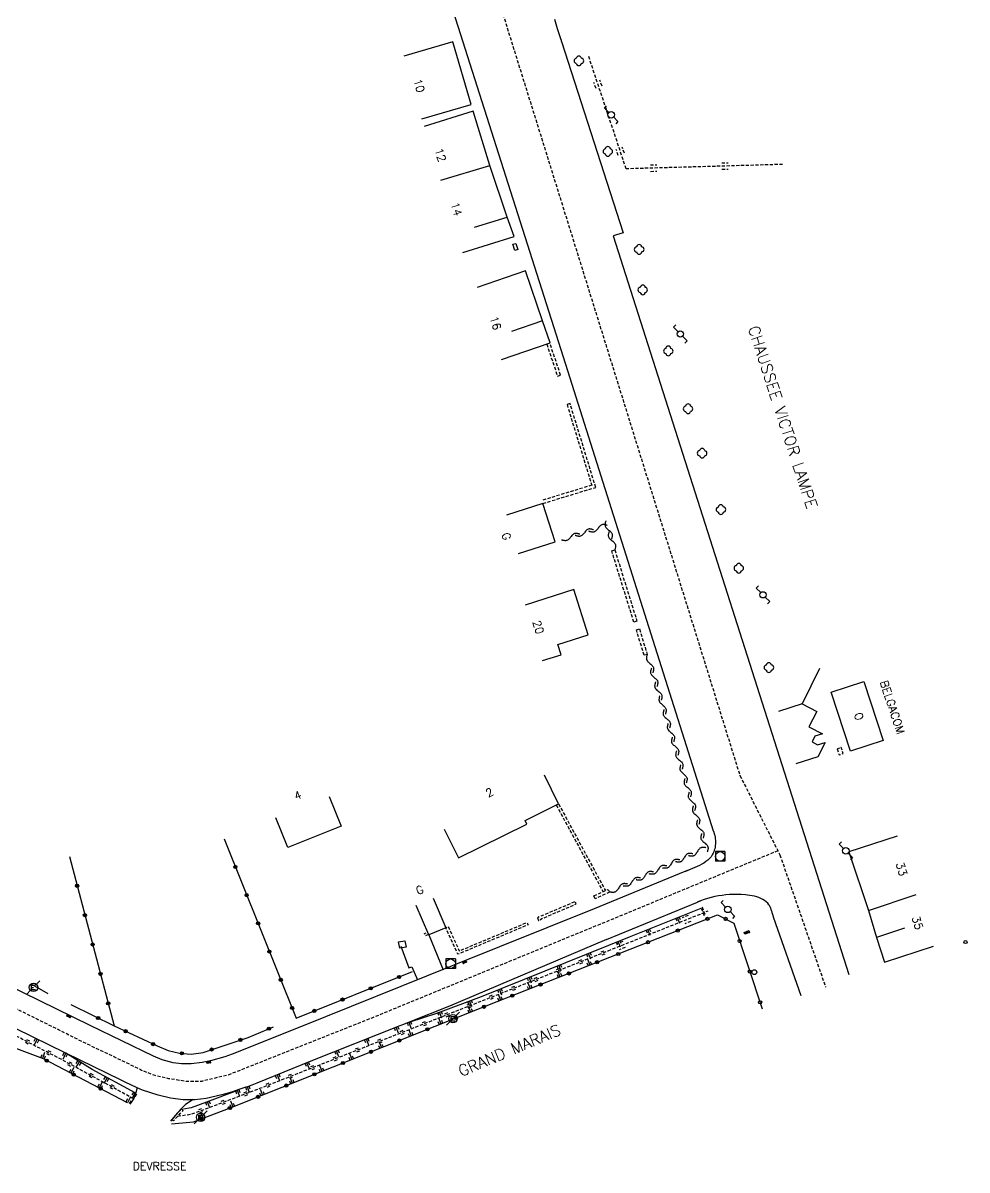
# Model space of a CAD drawing. Header units: millimetres. Extents: x 113000 to 114000, y 153000 to 154000.
# Drawn here: x 113688 to 113835.5, y 153262.1 to 153441.2 of the extents above; entities that cross this region are included whole.
import ezdxf
from ezdxf.enums import TextEntityAlignment as Align

# ---------------------------------------------------------------- set-up
doc = ezdxf.new("R2010")
doc.units = ezdxf.units.MM
doc.linetypes.add('DASHED', pattern=[0.75, 0.5, -0.25])
doc.layers.get('0').update_dxf_attribs({"linetype": 'CONTINUOUS'})
for name, color, linetype in [('W0001', 6, 'DASHED'), ('W0008', 7, 'CONTINUOUS'), ('W0100', 7, 'CONTINUOUS'), ('W0112', 1, 'DASHED'), ('W0211', 2, 'CONTINUOUS'), ('W0220', 5, 'DASHED'), ('W0300', 7, 'CONTINUOUS'), ('W0310', 3, 'CONTINUOUS'), ('W0322', 7, 'CONTINUOUS'), ('W0400', 7, 'CONTINUOUS'), ('W0420', 7, 'CONTINUOUS'), ('W0471', 7, 'CONTINUOUS'), ('W0851', 7, 'CONTINUOUS'), ('W0984', 7, 'CONTINUOUS'), ('W0989', 7, 'CONTINUOUS'), ('W0991', 7, 'CONTINUOUS')]:
    doc.layers.add(name, color=color, linetype=linetype)
doc.styles.get("Standard").update_dxf_attribs({"font": 'romans.shx', "width": 0.85})

# ---------------------------------------------------------------- blocks, each defined once
blk = doc.blocks.new('T420')
for p, q in [((0.75, 0.75), (-0.75, 0.75)), ((-0.75, 0.75), (-0.75, -0.75)), ((0.75, 0.75), (0.75, -0.75)), ((0.75, -0.75), (-0.75, -0.75))]:
    blk.add_line(p, q)
blk.add_ellipse((0, 0), major_axis=(-0.53, 0.53), ratio=1, start_param=3.926991, end_param=10.210176)
blk = doc.blocks.new('T400')
for p, q in [((-0.15, 0.3), (0.15, 0.3)), ((-0.15, -0.25), (-0.15, 0.3)), ((-0.15, 0.15), (0.15, 0.15)), ((-0.15, 0), (0.15, 0)), ((0.15, 0.3), (0.15, -0.25)), ((-0.15, -0.15), (0.15, -0.15)), ((-0.15, -0.25), (-0.15, -0.3)), ((-0.15, -0.3), (0.15, -0.3)), ((0.15, -0.3), (0.15, -0.25))]:
    blk.add_line(p, q)
blk = doc.blocks.new('t112o')
at = {"color": 0, "linetype": 'Continuous'}
for p, q in [((-0.5, 0.5), (0.5, 0.5)), ((-0.5, -0.5), (-0.5, 0.5)), ((0.5, 0.5), (0.5, -0.5)), ((0.5, -0.5), (-0.5, -0.5))]:
    blk.add_line(p, q, dxfattribs=at)
blk = doc.blocks.new('T471')
for p, q in [((-0.333334, 0.333334), (-0.333334, -0.333334)), ((-0.333334, 0.333334), (0.333334, 0.333334)), ((-0.333334, 0), (0, 0)), ((0.500001, 0.500001), (1.000002, 1.000002)), ((-0.500001, -0.500001), (-1.000002, -1.000002)), ((-0.333334, -0.333334), (0.333334, -0.333334))]:
    blk.add_line(p, q)
blk.add_ellipse((0, 0), major_axis=(0.471405, 0.471405), ratio=1, start_param=5.4977871438, end_param=11.780972451)
blk = doc.blocks.new('t211o')
at = {"color": 0, "linetype": 'Continuous'}
for p, q in [((-0.29, 0.5), (-0.29, 0)), ((0, 1), (0, 0)), ((0.29, 0.5), (0.29, 0))]:
    blk.add_line(p, q, dxfattribs=at)
blk = doc.blocks.new('t220o')
at = {"color": 0, "linetype": 'Continuous'}
for p, q in [((-0.25, 0.25), (0.25, 0.25)), ((-0.25, -0.25), (0.25, -0.25))]:
    blk.add_line(p, q, dxfattribs=at)
blk = doc.blocks.new('t322o')
at = {"color": 0, "linetype": 'Continuous'}
for radius in [0.25, 0.15]:
    blk.add_circle((0, 0), radius, dxfattribs=at)

msp = doc.modelspace()

# ---------------------------------------------------------------- linework, layer by layer
at = {"layer": 'W0001'}
for points in [[(113756.94, 153461.94), (113799.98, 153323.69), (113806.23, 153311.3), (113813.36, 153290.66)], [(113805.91, 153311.94), (113778.17, 153300.47)]]:
    msp.add_lwpolyline(points, dxfattribs=at)
at = {"layer": 'W0001', "flags": 128}
msp.add_lwpolyline([(113778.18, 153300.48), (113742.45, 153285.81), (113720.03, 153276.91), (113715.9, 153275.93), (113713.48, 153275.93), (113710.75, 153276.33), (113708.63, 153276.83), (113706.51, 153277.64), (113703.69, 153279.05), (113697.93, 153281.78), (113676.8, 153292.3), (113671.35, 153294.52), (113650.95, 153304), (113639.85, 153308.75), (113628.42, 153313.62), (113617.01, 153318.16), (113613.68, 153319.27), (113607.93, 153321.09), (113597.22, 153323.61), (113576.39, 153327.46), (113550.95, 153332), (113544.28, 153333.41), (113539.54, 153334.52), (113531.41, 153337.28), (113527.98, 153338.59), (113512.73, 153343.54), (113506.27, 153346.46), (113502.58, 153348.46)], dxfattribs=at)
at = {"layer": 'W0008'}
for points in [[(113751.81, 153453.69), (113772.74, 153387.94), (113795.82, 153315.05)], [(113772.13, 153438.34), (113772.12, 153438.39), (113772.1, 153438.44), (113772.09, 153438.48), (113772.08, 153438.53), (113772.06, 153438.58), (113772.04, 153438.62), (113772.03, 153438.67), (113772.02, 153438.72), (113772, 153438.77), (113771.98, 153438.81), (113771.97, 153438.86), (113771.95, 153438.91), (113771.5, 153440.34), (113771.05, 153441.78)], [(113772.13, 153438.34), (113781.74, 153408.48), (113780.2, 153408), (113816.99, 153292.6)], [(113795.82, 153315.05), (113795.84, 153314.98), (113795.87, 153314.94), (113795.88, 153314.88), (113795.9, 153314.81), (113795.92, 153314.75), (113795.94, 153314.7), (113795.95, 153314.64), (113795.98, 153314.58), (113795.99, 153314.52), (113796.01, 153314.47), (113796.02, 153314.41), (113796.04, 153314.34), (113796.09, 153314.09), (113796.13, 153313.83), (113796.16, 153313.58), (113796.16, 153313.31), (113796.16, 153313.05), (113796.13, 153312.78), (113796.1, 153312.53), (113796.05, 153312.27), (113795.98, 153312.02), (113795.89, 153311.78), (113795.79, 153311.55), (113795.67, 153311.33), (113795.47, 153311.02), (113795.23, 153310.73), (113794.96, 153310.48), (113794.66, 153310.25), (113794.35, 153310.03), (113794.02, 153309.83), (113793.66, 153309.64), (113793.31, 153309.47), (113792.95, 153309.31), (113792.58, 153309.16), (113792.21, 153309.02), (113791.85, 153308.88), (113791.81, 153308.86), (113791.77, 153308.84), (113791.73, 153308.83), (113791.69, 153308.81), (113791.65, 153308.8), (113791.61, 153308.78), (113791.57, 153308.77), (113791.53, 153308.75), (113791.48, 153308.73), (113791.45, 153308.72), (113791.41, 153308.7), (113791.37, 153308.69)], [(113791.37, 153308.69), (113777.19, 153302.89)], [(113805.24, 153301.59), (113805.23, 153301.64), (113805.21, 153301.67), (113805.2, 153301.72), (113805.19, 153301.77), (113805.17, 153301.81), (113805.16, 153301.84), (113805.15, 153301.89), (113805.13, 153301.94), (113805.12, 153301.98), (113805.1, 153302.02), (113805.09, 153302.06), (113805.08, 153302.11), (113805.04, 153302.23), (113805, 153302.36), (113804.96, 153302.47), (113804.92, 153302.59), (113804.88, 153302.72), (113804.84, 153302.83), (113804.8, 153302.95), (113804.74, 153303.06), (113804.7, 153303.19), (113804.64, 153303.3), (113804.58, 153303.39), (113804.52, 153303.5), (113804.32, 153303.75), (113804.1, 153303.98), (113803.84, 153304.17), (113803.57, 153304.34), (113803.27, 153304.5), (113802.95, 153304.62), (113802.62, 153304.73), (113802.27, 153304.83), (113801.91, 153304.89), (113801.55, 153304.95), (113801.19, 153305), (113800.83, 153305.05), (113800.2, 153305.09), (113799.58, 153305.12), (113798.96, 153305.12), (113798.37, 153305.09), (113797.77, 153305.06), (113797.19, 153304.98), (113796.62, 153304.89), (113796.05, 153304.78), (113795.48, 153304.64), (113794.92, 153304.48), (113794.37, 153304.31), (113793.82, 153304.11), (113793.78, 153304.09), (113793.74, 153304.08), (113793.7, 153304.06), (113793.66, 153304.05), (113793.62, 153304.03), (113793.58, 153304.02), (113793.54, 153304), (113793.5, 153303.98), (113793.46, 153303.97), (113793.42, 153303.95), (113793.38, 153303.94), (113793.34, 153303.92)], [(113779.16, 153298.06), (113793.34, 153303.92)], [(113809.55, 153289.29), (113805.24, 153301.59)]]:
    msp.add_lwpolyline(points, dxfattribs=at)
at = {"layer": 'W0008', "flags": 128}
for points in [[(113812.42, 153340.43), (113809.73, 153334.87), (113806.02, 153333.67)], [(113809.73, 153334.87), (113811.99, 153333.68), (113810.76, 153331.28), (113812.86, 153330.19), (113811.68, 153329.82), (113811.25, 153328.94), (113812.11, 153328.5), (113813.32, 153328.87), (113812.16, 153326.62), (113808.7, 153325.5)], [(113777.19, 153302.89), (113755.03, 153293.96), (113731.22, 153284.37), (113720.65, 153280.19), (113719.49, 153279.78), (113717.28, 153279.14), (113715.94, 153278.85), (113714.24, 153278.65), (113712.73, 153278.64), (113711.41, 153278.83), (113709.71, 153279.31), (113708.37, 153279.86), (113698.49, 153284.66), (113672.17, 153297.53)], [(113779.16, 153298.06), (113754.59, 153287.69), (113748.31, 153285.19), (113747.41, 153284.83), (113746.87, 153284.62), (113732.93, 153279.07), (113724.53, 153275.62), (113723.71, 153275.32), (113723.05, 153275.09), (113722.78, 153275), (113721.85, 153274.69), (113720.53, 153274.25), (113719.04, 153273.82), (113716.57, 153273.27), (113714.8, 153273.04), (113713.02, 153273.04), (113711.04, 153273.28), (113709.09, 153273.75), (113706.65, 153274.55), (113705.79, 153274.9), (113703.91, 153275.8), (113703.32, 153276.09), (113694.68, 153280.31), (113679.01, 153287.96)], [(113751.36, 153298.81), (113753.6, 153293.35)], [(113747.01, 153297.03), (113748.27, 153293.67), (113748.74, 153293.82), (113749.61, 153291.78)], [(113705.79, 153274.9), (113705.54, 153273.99), (113705.28, 153273.24), (113704.68, 153272.35)], [(113714.54, 153273.1), (113713.38, 153272.3), (113712.72, 153271.68), (113712.11, 153271.01), (113711.75, 153270.6), (113711.49, 153270.28), (113711.02, 153269.69)]]:
    msp.add_lwpolyline(points, dxfattribs=at)
at = {"layer": 'W0100'}
for points in [[(113750.31, 153426.25), (113757.99, 153428.48), (113755.13, 153438.3), (113747.45, 153436.06)], [(113756.7, 153405.41), (113764.69, 153407.86), (113763.6, 153410.91), (113760.91, 153419), (113758.31, 153427.44), (113750.66, 153425.09)], [(113753.25, 153416.66), (113760.91, 153419)], [(113758.49, 153409.33), (113763.6, 153410.91)], [(113762.74, 153388.69), (113770.31, 153391.27), (113769.14, 153394.69), (113766.48, 153402.5), (113758.91, 153399.92)], [(113769.14, 153394.69), (113764.32, 153393.05)], [(113765.41, 153358.38), (113771.12, 153360.2), (113769.21, 153366.19), (113763.49, 153364.36)], [(113769.16, 153341.66), (113772.04, 153342.56), (113771.53, 153344.16), (113776.28, 153345.67), (113774.03, 153352.73), (113766.41, 153350.31)], [(113824.53, 153314.25), (113817.01, 153311.78), (113820.05, 153302.64), (113821.33, 153298.41), (113822.59, 153294.56), (113830.2, 153297.06)], [(113820.05, 153302.64), (113827.54, 153305.11)], [(113825.7, 153299.86), (113821.33, 153298.41)]]:
    msp.add_lwpolyline(points, dxfattribs=at)
at = {"layer": 'W0100', "flags": 128}
msp.add_lwpolyline([(113822.36, 153329.16), (113817.26, 153327.49), (113814.23, 153336.69), (113819.34, 153338.37)], close=True, dxfattribs=at)
for points in [[(113753.78, 153315.32), (113756, 153310.84), (113766.67, 153316.12), (113766.41, 153316.67), (113771.65, 153319.26), (113769.43, 153323.74)], [(113735.82, 153320.44), (113737.69, 153315.8), (113729.35, 153312.45), (113727.49, 153317.08)], [(113752.06, 153304.54), (113754.01, 153299.93), (113751.36, 153298.81), (113749.41, 153303.41)]]:
    msp.add_lwpolyline(points, dxfattribs=at)
at = {"layer": 'W0112'}
for points in [[(113769.8, 153391.09), (113771.49, 153386.06), (113771.97, 153386.22), (113770.27, 153391.27)], [(113769.21, 153366.19), (113777.45, 153368.7), (113773.45, 153381.78), (113772.97, 153381.64), (113776.83, 153369.03), (113769.06, 153366.67)], [(113783.42, 153347.64), (113779.95, 153358.8), (113780.43, 153358.94), (113783.9, 153347.78), (113783.42, 153347.64)], [(113785.02, 153342.47), (113783.8, 153346.44), (113784.28, 153346.59), (113785.49, 153342.61), (113785.02, 153342.47)], [(113777.38, 153304.44), (113777.18, 153304.89), (113779.41, 153305.92), (113779.62, 153305.47), (113777.38, 153304.44)]]:
    msp.add_lwpolyline(points, dxfattribs=at)
at = {"layer": 'W0112', "flags": 128}
for points in [[(113815.16, 153327.86), (113815.47, 153326.91), (113816.12, 153327.12), (113815.81, 153328.08)], [(113768.34, 153301.49), (113768.52, 153301.05), (113768.9, 153301.22), (113768.88, 153301.28), (113774.42, 153303.64), (113774.27, 153304), (113768.34, 153301.49), (113768.34, 153301.49)], [(113793.94, 153302.99), (113794.38, 153301.85), (113794.57, 153301.92), (113794.13, 153303.06)], [(113754.38, 153300.1), (113756.12, 153296.29), (113766.72, 153300.74), (113766.88, 153300.38), (113755.92, 153295.77), (113754.01, 153299.93)], [(113711.25, 153269.97), (113711.51, 153269.79), (113713.01, 153271.4), (113712.73, 153271.69)]]:
    msp.add_lwpolyline(points, close=True, dxfattribs=at)
for points in [[(113771.29, 153319.08), (113778.6, 153305.55)], [(113771.65, 153319.26), (113778.97, 153305.72)], [(113751.34, 153298.86), (113750.84, 153298.65), (113750.68, 153299.02), (113751.18, 153299.23)]]:
    msp.add_lwpolyline(points, dxfattribs=at)
at = {"layer": 'W0211', "flags": 128}
for points in [[(113748.31, 153285.19), (113752.78, 153286.65), (113759.59, 153289.17), (113782.74, 153298.51), (113793.94, 153302.99)], [(113705.52, 153274.12), (113698.8, 153277.76), (113694.68, 153280.31)], [(113721.48, 153274.5), (113716.62, 153272.67), (113714.23, 153271.79), (113713.05, 153271.61)]]:
    msp.add_lwpolyline(points, dxfattribs=at)
at = {"layer": 'W0220'}
for points in [[(113806.64, 153419.14), (113782.21, 153418.45), (113776.36, 153435.98)], [(113777.5, 153431), (113777.16, 153431.95)], [(113778.44, 153431.34), (113778.11, 153432.28)], [(113780.98, 153420.55), (113780.65, 153421.48)], [(113781.93, 153420.88), (113781.59, 153421.83)], [(113797.14, 153419.38), (113798.14, 153419.41)], [(113785.99, 153419.06), (113786.99, 153419.08)], [(113786.02, 153418.06), (113787.02, 153418.08)], [(113797.17, 153418.38), (113798.17, 153418.41)], [(113779.4, 153296.33), (113795.02, 153302.55)], [(113791.91, 153301.84), (113790.98, 153301.47)], [(113792.29, 153300.92), (113791.36, 153300.55)], [(113781.7, 153297.78), (113780.77, 153297.41)], [(113782.06, 153296.84), (113781.13, 153296.48)]]:
    msp.add_lwpolyline(points, dxfattribs=at)
at = {"layer": 'W0220', "flags": 128}
for points in [[(113712.14, 153270.51), (113714.19, 153270.8), (113716, 153271.45), (113725.14, 153274.9), (113755.3, 153286.77), (113779.4, 153296.33)], [(113705.22, 153273.23), (113694.12, 153279.27), (113679.06, 153287.05), (113665.13, 153293)]]:
    msp.add_lwpolyline(points, dxfattribs=at)
at = {"layer": 'W0300'}
for centre, radius, start, end in [((113774.47, 153435.33), 0.393, 96.8428, 263.1572), ((113774.82, 153435.67), 0.401, 6.7098, 173.2902), ((113775.17, 153435.33), 0.409, 276.5819, 83.4181), ((113774.82, 153434.97), 0.401, 186.7098, 353.2902), ((113779, 153421.17), 0.393, 96.8428, 263.1572), ((113779.34, 153421.52), 0.401, 6.7098, 173.2902), ((113779.7, 153421.17), 0.393, 275.7106, 84.2894), ((113779.35, 153420.81), 0.4, 184.4846, 355.5154), ((113783.89, 153405.86), 0.409, 96.5819, 263.4181), ((113784.24, 153405.52), 0.401, 186.7098, 353.2902), ((113784.24, 153406.22), 0.393, 6.8428, 173.1572), ((113784.59, 153405.88), 0.408, 275.4923, 84.5077), ((113784.45, 153399.55), 0.393, 96.8428, 263.1572), ((113784.8, 153399.91), 0.392, 4.5739, 175.4261), ((113785.15, 153399.55), 0.393, 275.7106, 84.2894), ((113784.8, 153399.19), 0.4, 184.4846, 355.5154), ((113788.79, 153390.36), 0.4, 4.4846, 175.5154), ((113788.44, 153390), 0.393, 96.8428, 263.1572), ((113788.79, 153389.66), 0.401, 186.7098, 353.2902), ((113789.14, 153390), 0.393, 276.8428, 83.1572), ((113791.88, 153381.33), 0.401, 6.7098, 173.2902), ((113791.53, 153380.97), 0.408, 95.4923, 264.5077), ((113791.88, 153380.62), 0.393, 186.8428, 353.1572), ((113792.23, 153380.97), 0.393, 276.8428, 83.1572), ((113793.73, 153374.03), 0.409, 96.5819, 264.5077), ((113794.09, 153374.39), 0.401, 6.7098, 173.2902), ((113794.44, 153374.03), 0.393, 276.8428, 83.1572), ((113794.09, 153373.69), 0.393, 186.8428, 353.1572), ((113796.65, 153365.23), 0.393, 95.7106, 264.2894), ((113797, 153365.58), 0.401, 6.7098, 173.2902), ((113797.35, 153365.23), 0.409, 276.5819, 83.4181), ((113797.01, 153364.88), 0.401, 186.7098, 353.2902), ((113799.45, 153356.08), 0.393, 96.8428, 263.1572), ((113799.8, 153356.42), 0.401, 6.7098, 173.2902), ((113800.16, 153356.08), 0.393, 276.8428, 83.1572), ((113799.8, 153355.72), 0.4, 184.4846, 355.5154), ((113804.16, 153340.56), 0.393, 96.8428, 263.1572), ((113804.5, 153340.91), 0.401, 6.7098, 173.2902), ((113804.86, 153340.56), 0.408, 275.4923, 84.5077), ((113804.51, 153340.2), 0.401, 186.7098, 353.2902)]:
    msp.add_arc(centre, radius, start, end, dxfattribs=at)
at = {"layer": 'W0310'}
for points in [[(113777.11, 153362.08), (113777.03, 153362.09), (113776.96, 153362.12), (113776.9, 153362.14), (113776.82, 153362.16), (113776.75, 153362.17), (113776.68, 153362.19), (113776.61, 153362.19), (113776.55, 153362.2), (113776.48, 153362.2), (113776.41, 153362.2), (113776.35, 153362.19), (113776.29, 153362.17), (113776.17, 153362.12), (113776.06, 153362.05), (113775.96, 153361.95), (113775.87, 153361.86), (113775.77, 153361.73), (113775.68, 153361.62), (113775.58, 153361.5), (113775.48, 153361.39), (113775.39, 153361.3), (113775.29, 153361.2), (113775.18, 153361.12), (113775.06, 153361.08), (113775, 153361.06), (113774.94, 153361.05), (113774.88, 153361.05), (113774.81, 153361.05), (113774.74, 153361.06), (113774.67, 153361.06), (113774.61, 153361.08), (113774.54, 153361.09), (113774.47, 153361.11), (113774.39, 153361.12), (113774.32, 153361.16), (113774.25, 153361.17)], [(113779.25, 153362.77), (113779.17, 153362.78), (113779.1, 153362.81), (113779.04, 153362.83), (113778.96, 153362.84), (113778.89, 153362.86), (113778.82, 153362.88), (113778.75, 153362.89), (113778.69, 153362.89), (113778.62, 153362.89), (113778.55, 153362.89), (113778.49, 153362.88), (113778.43, 153362.86), (113778.32, 153362.81), (113778.21, 153362.73), (113778.1, 153362.64), (113778.01, 153362.53), (113777.91, 153362.42), (113777.82, 153362.3), (113777.73, 153362.19), (113777.63, 153362.08), (113777.54, 153361.97), (113777.43, 153361.88), (113777.33, 153361.8), (113777.21, 153361.75), (113777.15, 153361.73), (113777.09, 153361.72), (113777.02, 153361.72), (113776.95, 153361.72), (113776.89, 153361.72), (113776.82, 153361.73), (113776.75, 153361.75), (113776.68, 153361.77), (113776.61, 153361.78), (113776.54, 153361.8), (113776.46, 153361.83), (113776.39, 153361.84)], [(113779.03, 153363.48), (113779.02, 153363.42), (113778.98, 153363.33), (113778.97, 153363.27), (113778.95, 153363.2), (113778.93, 153363.12), (113778.92, 153363.05), (113778.91, 153362.98), (113778.91, 153362.91), (113778.9, 153362.84), (113778.91, 153362.78), (113778.91, 153362.72), (113778.93, 153362.66), (113778.97, 153362.53), (113779.05, 153362.42), (113779.13, 153362.33), (113779.23, 153362.22), (113779.35, 153362.12), (113779.46, 153362.03), (113779.58, 153361.94), (113779.69, 153361.84), (113779.8, 153361.75), (113779.89, 153361.64), (113779.96, 153361.53), (113780.01, 153361.42), (113780.02, 153361.36), (113780.03, 153361.3), (113780.04, 153361.23), (113780.03, 153361.17), (113780.03, 153361.11), (113780.02, 153361.03), (113780.01, 153360.97), (113779.99, 153360.89), (113779.98, 153360.83), (113779.95, 153360.75), (113779.94, 153360.69), (113779.91, 153360.61)], [(113774.96, 153361.39), (113774.89, 153361.41), (113774.82, 153361.44), (113774.75, 153361.45), (113774.68, 153361.47), (113774.6, 153361.48), (113774.54, 153361.5), (113774.47, 153361.5), (113774.4, 153361.52), (113774.34, 153361.52), (113774.27, 153361.52), (113774.21, 153361.5), (113774.15, 153361.48), (113774.03, 153361.44), (113773.92, 153361.36), (113773.82, 153361.27), (113773.73, 153361.17), (113773.63, 153361.05), (113773.53, 153360.94), (113773.44, 153360.83), (113773.34, 153360.7), (113773.25, 153360.61), (113773.15, 153360.52), (113773.04, 153360.44), (113772.92, 153360.39), (113772.86, 153360.38), (113772.8, 153360.36), (113772.73, 153360.36), (113772.67, 153360.36), (113772.6, 153360.38), (113772.53, 153360.38), (113772.47, 153360.39), (113772.4, 153360.41), (113772.33, 153360.42), (113772.25, 153360.44), (113772.18, 153360.47), (113772.11, 153360.48)], [(113779.54, 153361.81), (113779.52, 153361.73), (113779.49, 153361.66), (113779.48, 153361.59), (113779.46, 153361.52), (113779.45, 153361.45), (113779.43, 153361.38), (113779.42, 153361.31), (113779.41, 153361.23), (113779.41, 153361.17), (113779.42, 153361.11), (113779.43, 153361.05), (113779.45, 153360.98), (113779.5, 153360.88), (113779.57, 153360.77), (113779.66, 153360.66), (113779.77, 153360.56), (113779.88, 153360.47), (113779.99, 153360.38), (113780.1, 153360.28), (113780.21, 153360.17), (113780.31, 153360.08), (113780.41, 153359.97), (113780.48, 153359.86), (113780.52, 153359.75), (113780.54, 153359.69), (113780.55, 153359.62), (113780.55, 153359.56), (113780.55, 153359.5), (113780.55, 153359.44), (113780.54, 153359.36), (113780.52, 153359.3), (113780.51, 153359.22), (113780.49, 153359.16), (113780.47, 153359.08), (113780.45, 153359.02), (113780.43, 153358.94)], [(113785.49, 153342.61), (113785.47, 153342.53), (113785.45, 153342.47), (113785.43, 153342.39), (113785.41, 153342.31), (113785.4, 153342.25), (113785.38, 153342.19), (113785.38, 153342.11), (113785.37, 153342.05), (113785.37, 153341.98), (113785.37, 153341.92), (113785.38, 153341.86), (113785.39, 153341.8), (113785.45, 153341.69), (113785.52, 153341.58), (113785.6, 153341.47), (113785.7, 153341.38), (113785.82, 153341.28), (113785.93, 153341.19), (113786.05, 153341.09), (113786.16, 153340.98), (113786.26, 153340.89), (113786.34, 153340.78), (113786.42, 153340.67), (113786.47, 153340.56), (113786.48, 153340.5), (113786.49, 153340.44), (113786.5, 153340.38), (113786.49, 153340.31), (113786.49, 153340.23), (113786.48, 153340.17), (113786.47, 153340.09), (113786.45, 153340.03), (113786.43, 153339.95), (113786.41, 153339.88), (113786.39, 153339.81), (113786.37, 153339.73)], [(113786.15, 153340.45), (113786.12, 153340.38), (113786.11, 153340.31), (113786.09, 153340.23), (113786.07, 153340.17), (113786.05, 153340.09), (113786.03, 153340.03), (113786.02, 153339.95), (113786.02, 153339.89), (113786.02, 153339.83), (113786.02, 153339.77), (113786.02, 153339.7), (113786.04, 153339.64), (113786.09, 153339.53), (113786.16, 153339.42), (113786.25, 153339.31), (113786.35, 153339.22), (113786.47, 153339.12), (113786.58, 153339.03), (113786.7, 153338.92), (113786.81, 153338.83), (113786.91, 153338.73), (113787.01, 153338.62), (113787.08, 153338.52), (113787.12, 153338.41), (113787.14, 153338.34), (113787.15, 153338.28), (113787.15, 153338.22), (113787.15, 153338.16), (113787.14, 153338.09), (113787.13, 153338.02), (113787.12, 153337.95), (113787.1, 153337.88), (113787.08, 153337.81), (113787.06, 153337.73), (113787.04, 153337.67), (113787.02, 153337.59)], [(113786.8, 153338.31), (113786.78, 153338.25), (113786.75, 153338.16), (113786.73, 153338.09), (113786.72, 153338.03), (113786.7, 153337.95), (113786.69, 153337.88), (113786.67, 153337.81), (113786.66, 153337.73), (113786.66, 153337.67), (113786.67, 153337.61), (113786.68, 153337.55), (113786.7, 153337.48), (113786.73, 153337.36), (113786.81, 153337.25), (113786.91, 153337.16), (113787.01, 153337.05), (113787.12, 153336.95), (113787.23, 153336.86), (113787.35, 153336.77), (113787.46, 153336.67), (113787.57, 153336.58), (113787.66, 153336.47), (113787.73, 153336.36), (113787.78, 153336.25), (113787.8, 153336.19), (113787.8, 153336.12), (113787.8, 153336.06), (113787.8, 153336), (113787.8, 153335.94), (113787.79, 153335.86), (113787.77, 153335.8), (113787.76, 153335.72), (113787.73, 153335.66), (113787.72, 153335.58), (113787.7, 153335.52), (113787.67, 153335.44)], [(113787.45, 153336.16), (113787.43, 153336.08), (113787.41, 153336.02), (113787.39, 153335.94), (113787.37, 153335.86), (113787.36, 153335.8), (113787.34, 153335.73), (113787.34, 153335.66), (113787.33, 153335.59), (113787.33, 153335.53), (113787.33, 153335.47), (113787.34, 153335.41), (113787.35, 153335.34), (113787.4, 153335.23), (113787.48, 153335.12), (113787.56, 153335.02), (113787.66, 153334.92), (113787.78, 153334.83), (113787.9, 153334.72), (113788.01, 153334.62), (113788.12, 153334.53), (113788.22, 153334.42), (113788.31, 153334.31), (113788.38, 153334.2), (113788.43, 153334.09), (113788.45, 153334.03), (113788.45, 153333.97), (113788.45, 153333.91), (113788.45, 153333.84), (113788.45, 153333.78), (113788.44, 153333.7), (113788.42, 153333.64), (113788.41, 153333.56), (113788.39, 153333.5), (113788.37, 153333.42), (113788.35, 153333.36), (113788.33, 153333.28)], [(113788.11, 153334), (113788.09, 153333.92), (113788.07, 153333.86), (113788.05, 153333.78), (113788.02, 153333.7), (113788.02, 153333.64), (113788, 153333.58), (113787.99, 153333.5), (113787.98, 153333.44), (113787.98, 153333.38), (113787.98, 153333.31), (113787.99, 153333.25), (113788.01, 153333.19), (113788.05, 153333.08), (113788.13, 153332.97), (113788.22, 153332.86), (113788.32, 153332.77), (113788.44, 153332.67), (113788.55, 153332.56), (113788.66, 153332.47), (113788.77, 153332.38), (113788.88, 153332.27), (113788.97, 153332.16), (113789.04, 153332.05), (113789.09, 153331.94), (113789.1, 153331.88), (113789.11, 153331.81), (113789.11, 153331.75), (113789.11, 153331.69), (113789.1, 153331.62), (113789.09, 153331.55), (113789.08, 153331.48), (113789.06, 153331.41), (113789.05, 153331.34), (113789.02, 153331.27), (113789.01, 153331.2), (113788.98, 153331.12)], [(113788.77, 153331.84), (113788.74, 153331.77), (113788.73, 153331.7), (113788.7, 153331.62), (113788.68, 153331.55), (113788.67, 153331.48), (113788.66, 153331.42), (113788.65, 153331.34), (113788.64, 153331.28), (113788.64, 153331.22), (113788.64, 153331.16), (113788.65, 153331.09), (113788.66, 153331.03), (113788.72, 153330.92), (113788.79, 153330.81), (113788.88, 153330.7), (113788.98, 153330.61), (113789.09, 153330.52), (113789.21, 153330.42), (113789.32, 153330.33), (113789.43, 153330.22), (113789.53, 153330.12), (113789.62, 153330.02), (113789.7, 153329.91), (113789.74, 153329.8), (113789.76, 153329.73), (113789.77, 153329.67), (113789.77, 153329.61), (113789.77, 153329.55), (113789.76, 153329.48), (113789.75, 153329.41), (113789.73, 153329.34), (113789.72, 153329.27), (113789.7, 153329.2), (113789.68, 153329.12), (113789.66, 153329.06), (113789.64, 153328.98)], [(113789.42, 153329.69), (113789.4, 153329.61), (113789.38, 153329.55), (113789.36, 153329.47), (113789.34, 153329.41), (113789.32, 153329.33), (113789.3, 153329.27), (113789.3, 153329.19), (113789.29, 153329.12), (113789.29, 153329.06), (113789.29, 153329), (113789.3, 153328.94), (113789.31, 153328.88), (113789.36, 153328.77), (113789.43, 153328.66), (113789.52, 153328.55), (113789.62, 153328.45), (113789.74, 153328.36), (113789.85, 153328.27), (113789.97, 153328.16), (113790.09, 153328.06), (113790.19, 153327.97), (113790.28, 153327.86), (113790.35, 153327.75), (113790.4, 153327.64), (113790.41, 153327.58), (113790.42, 153327.52), (113790.42, 153327.45), (113790.42, 153327.39), (113790.41, 153327.33), (113790.41, 153327.25), (113790.39, 153327.19), (113790.38, 153327.11), (113790.35, 153327.05), (113790.34, 153326.97), (113790.31, 153326.91), (113790.29, 153326.83)], [(113790.08, 153327.55), (113790.05, 153327.48), (113790.03, 153327.39), (113790.01, 153327.33), (113789.98, 153327.25), (113789.98, 153327.19), (113789.96, 153327.11), (113789.95, 153327.05), (113789.95, 153326.97), (113789.94, 153326.91), (113789.95, 153326.84), (113789.95, 153326.78), (113789.97, 153326.72), (113790.02, 153326.61), (113790.09, 153326.5), (113790.18, 153326.39), (113790.28, 153326.3), (113790.4, 153326.2), (113790.52, 153326.11), (113790.63, 153326), (113790.74, 153325.91), (113790.84, 153325.81), (113790.94, 153325.7), (113791.01, 153325.59), (113791.05, 153325.48), (113791.07, 153325.42), (113791.08, 153325.36), (113791.08, 153325.3), (113791.08, 153325.23), (113791.07, 153325.17), (113791.06, 153325.09), (113791.05, 153325.03), (113791.03, 153324.95), (113791.01, 153324.89), (113790.99, 153324.81), (113790.97, 153324.75), (113790.95, 153324.67)], [(113790.73, 153325.39), (113790.7, 153325.31), (113790.69, 153325.25), (113790.66, 153325.17), (113790.64, 153325.09), (113790.63, 153325.03), (113790.62, 153324.97), (113790.61, 153324.89), (113790.6, 153324.83), (113790.6, 153324.77), (113790.6, 153324.7), (113790.61, 153324.64), (113790.62, 153324.58), (113790.67, 153324.47), (113790.75, 153324.36), (113790.84, 153324.25), (113790.94, 153324.16), (113791.05, 153324.06), (113791.17, 153323.95), (113791.28, 153323.86), (113791.39, 153323.77), (113791.49, 153323.66), (113791.59, 153323.55), (113791.66, 153323.44), (113791.7, 153323.33), (113791.72, 153323.27), (113791.73, 153323.2), (113791.73, 153323.14), (113791.73, 153323.08), (113791.72, 153323.02), (113791.71, 153322.94), (113791.7, 153322.88), (113791.68, 153322.8), (113791.66, 153322.73), (113791.64, 153322.66), (113791.62, 153322.59), (113791.6, 153322.52)], [(113791.38, 153323.23), (113791.36, 153323.16), (113791.34, 153323.09), (113791.32, 153323.02), (113791.3, 153322.94), (113791.29, 153322.88), (113791.27, 153322.81), (113791.27, 153322.73), (113791.26, 153322.67), (113791.26, 153322.61), (113791.26, 153322.55), (113791.27, 153322.48), (113791.28, 153322.42), (113791.34, 153322.31), (113791.41, 153322.2), (113791.49, 153322.09), (113791.59, 153322), (113791.71, 153321.91), (113791.82, 153321.81), (113791.94, 153321.72), (113792.05, 153321.61), (113792.15, 153321.52), (113792.23, 153321.41), (113792.31, 153321.3), (113792.36, 153321.19), (113792.38, 153321.12), (113792.38, 153321.06), (113792.39, 153321), (113792.38, 153320.94), (113792.38, 153320.86), (113792.37, 153320.8), (113792.36, 153320.72), (113792.34, 153320.66), (113792.32, 153320.58), (113792.3, 153320.5), (113792.28, 153320.44), (113792.26, 153320.36)], [(113792.04, 153321.08), (113792.02, 153321), (113792, 153320.94), (113791.98, 153320.86), (113791.95, 153320.78), (113791.95, 153320.72), (113791.93, 153320.66), (113791.92, 153320.58), (113791.91, 153320.52), (113791.91, 153320.45), (113791.91, 153320.39), (113791.92, 153320.33), (113791.94, 153320.27), (113791.99, 153320.16), (113792.06, 153320.05), (113792.15, 153319.94), (113792.25, 153319.84), (113792.37, 153319.75), (113792.48, 153319.66), (113792.59, 153319.56), (113792.7, 153319.45), (113792.8, 153319.36), (113792.9, 153319.25), (113792.97, 153319.14), (113793.02, 153319.03), (113793.03, 153318.97), (113793.04, 153318.91), (113793.04, 153318.84), (113793.04, 153318.78), (113793.03, 153318.72), (113793.02, 153318.64), (113793.01, 153318.58), (113792.99, 153318.5), (113792.98, 153318.44), (113792.95, 153318.36), (113792.94, 153318.3), (113792.91, 153318.22)], [(113792.7, 153318.94), (113792.67, 153318.88), (113792.65, 153318.78), (113792.62, 153318.72), (113792.6, 153318.64), (113792.59, 153318.58), (113792.58, 153318.5), (113792.57, 153318.44), (113792.56, 153318.36), (113792.55, 153318.3), (113792.56, 153318.23), (113792.57, 153318.17), (113792.59, 153318.11), (113792.63, 153318), (113792.71, 153317.89), (113792.8, 153317.78), (113792.9, 153317.69), (113793.02, 153317.59), (113793.13, 153317.5), (113793.25, 153317.39), (113793.36, 153317.3), (113793.46, 153317.2), (113793.55, 153317.09), (113793.62, 153316.98), (113793.67, 153316.88), (113793.69, 153316.81), (113793.7, 153316.75), (113793.7, 153316.69), (113793.7, 153316.62), (113793.69, 153316.56), (113793.68, 153316.48), (113793.66, 153316.42), (113793.65, 153316.34), (113793.62, 153316.28), (113793.61, 153316.2), (113793.59, 153316.14), (113793.56, 153316.06)], [(113793.35, 153316.78), (113793.33, 153316.7), (113793.31, 153316.64), (113793.29, 153316.56), (113793.27, 153316.5), (113793.25, 153316.42), (113793.23, 153316.36), (113793.23, 153316.28), (113793.22, 153316.22), (113793.22, 153316.16), (113793.22, 153316.09), (113793.23, 153316.03), (113793.24, 153315.97), (113793.3, 153315.86), (113793.36, 153315.75), (113793.45, 153315.64), (113793.55, 153315.53), (113793.67, 153315.44), (113793.78, 153315.34), (113793.9, 153315.25), (113794.02, 153315.16), (113794.12, 153315.05), (113794.21, 153314.94), (113794.28, 153314.83), (113794.33, 153314.72), (113794.34, 153314.66), (113794.35, 153314.59), (113794.35, 153314.53), (113794.35, 153314.47), (113794.34, 153314.41), (113794.34, 153314.33), (113794.32, 153314.27), (113794.3, 153314.19), (113794.28, 153314.12), (113794.27, 153314.05), (113794.24, 153313.98), (113794.22, 153313.91)], [(113794, 153314.62), (113793.98, 153314.55), (113793.96, 153314.48), (113793.94, 153314.41), (113793.91, 153314.33), (113793.91, 153314.27), (113793.89, 153314.2), (113793.88, 153314.12), (113793.88, 153314.06), (113793.88, 153314), (113793.88, 153313.94), (113793.88, 153313.88), (113793.9, 153313.81), (113793.95, 153313.7), (113794.02, 153313.59), (113794.11, 153313.48), (113794.21, 153313.39), (113794.33, 153313.3), (113794.44, 153313.2), (113794.55, 153313.11), (113794.66, 153313), (113794.77, 153312.91), (113794.85, 153312.8), (113794.93, 153312.69), (113794.98, 153312.58), (113794.99, 153312.52), (113795, 153312.45), (113795.01, 153312.39), (113795, 153312.33), (113795, 153312.25), (113794.98, 153312.19), (113794.98, 153312.11), (113794.96, 153312.05), (113794.94, 153311.97), (113794.92, 153311.89), (113794.9, 153311.83), (113794.88, 153311.75)], [(113794.67, 153312.42), (113794.6, 153312.44), (113794.52, 153312.44), (113794.45, 153312.45), (113794.38, 153312.47), (113794.3, 153312.47), (113794.23, 153312.47), (113794.16, 153312.47), (113794.1, 153312.47), (113794.03, 153312.45), (113793.97, 153312.45), (113793.91, 153312.42), (113793.85, 153312.41), (113793.74, 153312.34), (113793.65, 153312.25), (113793.55, 153312.16), (113793.47, 153312.05), (113793.39, 153311.92), (113793.31, 153311.8), (113793.23, 153311.66), (113793.16, 153311.55), (113793.07, 153311.42), (113792.98, 153311.33), (113792.88, 153311.23), (113792.77, 153311.17), (113792.72, 153311.14), (113792.66, 153311.12), (113792.59, 153311.12), (113792.52, 153311.11), (113792.45, 153311.11), (113792.38, 153311.11), (113792.31, 153311.11), (113792.24, 153311.11), (113792.17, 153311.12), (113792.09, 153311.14), (113792.02, 153311.14), (113791.95, 153311.16)], [(113790.59, 153310.53), (113790.52, 153310.55), (113790.44, 153310.55), (113790.37, 153310.56), (113790.29, 153310.58), (113790.22, 153310.58), (113790.15, 153310.58), (113790.08, 153310.58), (113790.02, 153310.58), (113789.95, 153310.56), (113789.88, 153310.56), (113789.82, 153310.53), (113789.77, 153310.52), (113789.66, 153310.45), (113789.56, 153310.36), (113789.47, 153310.27), (113789.38, 153310.16), (113789.3, 153310.03), (113789.23, 153309.91), (113789.15, 153309.77), (113789.07, 153309.66), (113788.98, 153309.53), (113788.89, 153309.44), (113788.8, 153309.34), (113788.69, 153309.28), (113788.63, 153309.25), (113788.57, 153309.23), (113788.5, 153309.23), (113788.44, 153309.22), (113788.37, 153309.22), (113788.3, 153309.22), (113788.23, 153309.22), (113788.16, 153309.22), (113788.09, 153309.23), (113788.01, 153309.25), (113787.94, 153309.25), (113787.86, 153309.27)], [(113792.62, 153311.47), (113792.55, 153311.48), (113792.48, 153311.5), (113792.41, 153311.5), (113792.33, 153311.52), (113792.26, 153311.52), (113792.19, 153311.53), (113792.12, 153311.53), (113792.05, 153311.53), (113791.98, 153311.52), (113791.92, 153311.52), (113791.86, 153311.48), (113791.8, 153311.47), (113791.7, 153311.41), (113791.6, 153311.31), (113791.51, 153311.22), (113791.42, 153311.09), (113791.34, 153310.97), (113791.27, 153310.84), (113791.19, 153310.72), (113791.11, 153310.59), (113791.02, 153310.47), (113790.93, 153310.38), (113790.84, 153310.28), (113790.73, 153310.22), (113790.67, 153310.2), (113790.61, 153310.17), (113790.55, 153310.17), (113790.48, 153310.16), (113790.41, 153310.16), (113790.34, 153310.16), (113790.27, 153310.17), (113790.2, 153310.17), (113790.12, 153310.19), (113790.05, 153310.19), (113789.98, 153310.2), (113789.91, 153310.22)], [(113786.5, 153308.64), (113786.42, 153308.66), (113786.35, 153308.67), (113786.28, 153308.67), (113786.2, 153308.69), (113786.13, 153308.69), (113786.06, 153308.7), (113785.99, 153308.7), (113785.93, 153308.7), (113785.86, 153308.69), (113785.8, 153308.69), (113785.73, 153308.66), (113785.68, 153308.64), (113785.57, 153308.58), (113785.48, 153308.48), (113785.38, 153308.39), (113785.3, 153308.27), (113785.22, 153308.14), (113785.14, 153308.02), (113785.06, 153307.89), (113784.98, 153307.77), (113784.9, 153307.64), (113784.8, 153307.55), (113784.71, 153307.45), (113784.6, 153307.39), (113784.55, 153307.38), (113784.48, 153307.34), (113784.42, 153307.34), (113784.35, 153307.33), (113784.28, 153307.33), (113784.21, 153307.33), (113784.14, 153307.34), (113784.07, 153307.34), (113784, 153307.36), (113783.92, 153307.36), (113783.85, 153307.38), (113783.77, 153307.39)], [(113788.55, 153309.58), (113788.47, 153309.59), (113788.4, 153309.61), (113788.32, 153309.61), (113788.25, 153309.62), (113788.18, 153309.62), (113788.11, 153309.64), (113788.04, 153309.64), (113787.97, 153309.64), (113787.91, 153309.62), (113787.84, 153309.62), (113787.77, 153309.59), (113787.72, 153309.58), (113787.61, 153309.52), (113787.52, 153309.44), (113787.42, 153309.33), (113787.34, 153309.22), (113787.26, 153309.09), (113787.18, 153308.97), (113787.1, 153308.83), (113787.02, 153308.72), (113786.94, 153308.59), (113786.84, 153308.5), (113786.75, 153308.41), (113786.64, 153308.34), (113786.59, 153308.31), (113786.52, 153308.3), (113786.46, 153308.3), (113786.39, 153308.28), (113786.33, 153308.28), (113786.26, 153308.28), (113786.19, 153308.28), (113786.12, 153308.28), (113786.04, 153308.3), (113785.97, 153308.31), (113785.89, 153308.31), (113785.82, 153308.33)], [(113782.41, 153306.75), (113782.34, 153306.77), (113782.27, 153306.78), (113782.2, 153306.78), (113782.12, 153306.8), (113782.05, 153306.8), (113781.98, 153306.81), (113781.91, 153306.81), (113781.84, 153306.81), (113781.77, 153306.8), (113781.71, 153306.78), (113781.65, 153306.77), (113781.59, 153306.75), (113781.48, 153306.69), (113781.39, 153306.61), (113781.3, 153306.5), (113781.21, 153306.39), (113781.13, 153306.27), (113781.05, 153306.14), (113780.98, 153306.02), (113780.9, 153305.89), (113780.81, 153305.77), (113780.72, 153305.67), (113780.62, 153305.58), (113780.52, 153305.52), (113780.46, 153305.48), (113780.4, 153305.47), (113780.33, 153305.47), (113780.27, 153305.45), (113780.2, 153305.45), (113780.12, 153305.45), (113780.05, 153305.45), (113779.98, 153305.45), (113779.91, 153305.47), (113779.84, 153305.48), (113779.77, 153305.48), (113779.69, 153305.5)], [(113784.46, 153307.7), (113784.38, 153307.72), (113784.31, 153307.73), (113784.24, 153307.73), (113784.16, 153307.75), (113784.09, 153307.75), (113784.02, 153307.75), (113783.95, 153307.75), (113783.88, 153307.75), (113783.82, 153307.73), (113783.75, 153307.73), (113783.69, 153307.72), (113783.63, 153307.69), (113783.52, 153307.61), (113783.42, 153307.53), (113783.34, 153307.42), (113783.25, 153307.31), (113783.17, 153307.19), (113783.09, 153307.06), (113783.01, 153306.94), (113782.93, 153306.81), (113782.85, 153306.7), (113782.76, 153306.61), (113782.66, 153306.52), (113782.55, 153306.45), (113782.5, 153306.44), (113782.44, 153306.41), (113782.38, 153306.41), (113782.3, 153306.39), (113782.24, 153306.39), (113782.17, 153306.39), (113782.1, 153306.39), (113782.03, 153306.39), (113781.95, 153306.41), (113781.88, 153306.42), (113781.8, 153306.42), (113781.73, 153306.44)]]:
    msp.add_lwpolyline(points, dxfattribs=at)
at = {"layer": 'W0322'}
for points in [[(113764.52, 153406.67), (113764.99, 153406.81), (113765.27, 153405.84), (113764.8, 153405.7), (113764.52, 153406.67)], [(113779.65, 153295.3), (113796.48, 153301.94), (113799.01, 153300.64), (113803.47, 153287.26)]]:
    msp.add_lwpolyline(points, dxfattribs=at)
at = {"layer": 'W0322', "flags": 128}
for points in [[(113719.38, 153313.82), (113730.65, 153285.8), (113748.85, 153293.07)], [(113695.22, 153311.07), (113702.22, 153284.6)], [(113711.19, 153269.27), (113714.63, 153269.63), (113720.51, 153271.85), (113760.35, 153287.72), (113779.65, 153295.3)], [(113704.32, 153272.6), (113691.17, 153279.43), (113661.02, 153290.77)], [(113689.42, 153291.04), (113691.84, 153289.67)], [(113695.46, 153287.91), (113702.22, 153284.6), (113708.91, 153281.46), (113710.64, 153280.77), (113712.4, 153280.34), (113714.25, 153280.15), (113716.11, 153280.46), (113723.14, 153282.79), (113727.1, 153284.45)]]:
    msp.add_lwpolyline(points, dxfattribs=at)
at = {"layer": 'W0322'}
for centre, radius in [((113794.91, 153301.31), 0.25), ((113797.75, 153301.3), 0.251), ((113790.28, 153299.48), 0.25), ((113785.62, 153297.66), 0.25), ((113799.94, 153297.86), 0.25), ((113835.22, 153297.69), 0.25), ((113780.96, 153295.81), 0.25), ((113801.53, 153293.07), 0.25), ((113803.13, 153288.28), 0.25)]:
    msp.add_circle(centre, radius, dxfattribs=at)
at = {"layer": 'W0420'}
for points in [[(113800.75, 153298.92), (113800.65, 153299.2), (113801.38, 153299.47), (113801.48, 153299.17), (113800.75, 153298.92)], [(113800.65, 153299.2), (113801.48, 153299.17)], [(113800.75, 153298.92), (113801.38, 153299.47)]]:
    msp.add_lwpolyline(points, dxfattribs=at)
at = {"layer": 'W0471'}
for points in [[(113779.51, 153427.25), (113778.8, 153427.95), (113779.16, 153428.31)], [(113780.22, 153426.55), (113780.93, 153425.83), (113780.57, 153425.48)], [(113790.32, 153393.02), (113789.61, 153393.72), (113789.97, 153394.08)], [(113791.03, 153392.31), (113791.73, 153391.61), (113791.38, 153391.25)], [(113803.25, 153352.27), (113802.54, 153352.98), (113802.89, 153353.33)], [(113803.95, 153351.56), (113804.66, 153350.86), (113804.31, 153350.5)], [(113816.18, 153312.3), (113815.48, 153313), (113815.83, 153313.36)], [(113816.89, 153311.59), (113817.59, 153310.88), (113817.24, 153310.53)], [(113797.74, 153303.14), (113797.03, 153303.84), (113797.38, 153304.2)], [(113798.45, 153302.44), (113799.16, 153301.72), (113798.8, 153301.38)]]:
    msp.add_lwpolyline(points, dxfattribs=at)
for centre, radius in [((113779.87, 153426.89), 0.508), ((113790.67, 153392.67), 0.492), ((113803.6, 153351.92), 0.492), ((113816.53, 153311.94), 0.503), ((113798.09, 153302.78), 0.503)]:
    msp.add_circle(centre, radius, dxfattribs=at)
at = {"layer": 'W0851'}
msp.add_circle((113802.23, 153292.98), 0.375, dxfattribs=at)

# ---------------------------------------------------------------- block references
at = {"layer": 'W0112', "rotation": 9.320714072021401}
msp.add_blockref('t112o', (113747.24, 153297.32), dxfattribs=at)
at = {"layer": 'W0211'}
for p, rotation in [((113790.24, 153301.5), 201.7990313342443), ((113785.6, 153299.65), 201.7990313342443), ((113780.96, 153297.79), 201.9644932670761), ((113776.32, 153295.92), 201.9644932660482), ((113771.68, 153294.05), 201.9644932661825), ((113776.52, 153294.07), 21.437334685896), ((113767.05, 153292.18), 201.9644932665426), ((113771.87, 153292.24), 21.43733468565805), ((113762.41, 153290.31), 201.9644932667091), ((113767.21, 153290.41), 21.43733468524557), ((113757.75, 153288.49), 200.2745489496708), ((113762.56, 153288.59), 21.43733468577481), ((113753.06, 153286.76), 200.2745489499987), ((113757.91, 153286.75), 21.72537945756477), ((113748.31, 153285.19), 198.1336611249276), ((113753.26, 153284.9), 21.72537945718371), ((113746.27, 153284.38), 201.7070964053257), ((113748.62, 153283.05), 21.72537945728537), ((113690.19, 153282.51), 153.9966847329991), ((113741.62, 153282.53), 201.7070964057086), ((113743.97, 153281.19), 21.7253794575339), ((113691, 153279.5), 339.398052386561), ((113694.68, 153280.31), 153.9966847332506), ((113736.97, 153280.68), 201.707096405362), ((113739.33, 153279.34), 21.72537945762403), ((113695.45, 153277.21), 332.5277486834055), ((113696.8, 153279), 148.144923759691), ((113732.33, 153278.82), 202.3120197657517), ((113734.69, 153277.49), 21.72537945785554), ((113699.88, 153274.9), 332.5277486831976), ((113701.12, 153276.5), 151.6104264967928), ((113727.71, 153276.92), 202.3120197652932), ((113730.04, 153275.64), 21.72537945737778), ((113705.52, 153274.12), 151.6104264968199), ((113721.48, 153274.5), 200.6691104643586), ((113723.05, 153275.09), 198.7013927256545), ((113725.4, 153273.79), 21.72537945795417), ((113704.32, 153272.6), 332.5277486830104), ((113716.8, 153272.74), 200.669110464426), ((113720.75, 153271.94), 21.72537945750869), ((113716.07, 153270.17), 20.68680063268011)]:
    msp.add_blockref('t211o', p, dxfattribs=dict(at, rotation=rotation))
at = {"layer": 'W0220'}
for p, rotation in [((113778.61, 153296.01), 21.64089439173236), ((113775.12, 153294.63), 21.64089439173236), ((113768.15, 153291.87), 21.64089439173236), ((113771.64, 153293.25), 21.64089439173236), ((113764.66, 153290.48), 21.64089439173236), ((113761.18, 153289.1), 21.64089439173236), ((113754.21, 153286.34), 21.47190095675389), ((113757.69, 153287.72), 21.64089439173236), ((113750.72, 153284.96), 21.47190095675389), ((113747.23, 153283.59), 21.47190095675389), ((113688.69, 153282.08), 152.6866552672103), ((113743.74, 153282.22), 21.47190095675389), ((113692.02, 153280.36), 152.6866552672103), ((113736.76, 153279.47), 21.47190095675389), ((113740.25, 153280.85), 21.47190095675389), ((113695.34, 153278.61), 151.4678749725285), ((113733.27, 153278.1), 21.47190095675389), ((113698.63, 153276.82), 151.4678749725285), ((113729.78, 153276.73), 21.47190095675389), ((113701.92, 153275.03), 151.4678749725285), ((113722.79, 153274.01), 20.70773813799275), ((113726.29, 153275.36), 21.47190095675389), ((113719.28, 153272.69), 20.70773813799275), ((113715.77, 153271.37), 19.6475738650572)]:
    msp.add_blockref('t220o', p, dxfattribs=dict(at, rotation=rotation))
at = {"layer": 'W0322'}
for p, rotation in [((113721.15, 153309.41), 291.9257652284338), ((113696.43, 153306.48), 284.8110499511228), ((113722.92, 153305.01), 291.9257652284338), ((113697.65, 153301.89), 284.8110499511228), ((113724.7, 153300.6), 291.9257652284338), ((113698.86, 153297.3), 284.8110499511228), ((113726.47, 153296.19), 291.9257652284338), ((113777.68, 153294.53), 21.43733468576636), ((113700.08, 153292.7), 284.8110499511228), ((113728.25, 153291.79), 291.9257652284338), ((113746.72, 153292.22), 21.77866581227065), ((113773.26, 153292.79), 21.43733468576636), ((113742.31, 153290.46), 21.77866581227065), ((113768.84, 153291.05), 21.43733468576636), ((113701.29, 153288.11), 284.8110499511228), ((113737.9, 153288.7), 21.77866581227065), ((113764.42, 153289.32), 21.43733468576636), ((113730.02, 153287.38), 291.9257652284338), ((113733.49, 153286.93), 21.77866581227065), ((113760, 153287.58), 21.72537945757513), ((113699.73, 153285.82), 333.9204825632724), ((113755.59, 153285.82), 21.72537945757513), ((113704.01, 153283.76), 334.9053004528461), ((113726.38, 153284.15), 22.79933859985135), ((113751.17, 153284.06), 21.72537945757513), ((113708.31, 153281.75), 334.9053004528461), ((113717.45, 153280.9), 18.33845303570707), ((113721.96, 153282.4), 18.33845303570707), ((113746.76, 153282.31), 21.72537945757513), ((113691.68, 153279.17), 152.5277486832185), ((113712.81, 153280.3), 354.1952402353391), ((113742.35, 153280.55), 21.72537945757513), ((113737.94, 153278.79), 21.72537945757513), ((113695.89, 153276.98), 152.5277486832185), ((113733.52, 153277.03), 21.72537945757513), ((113700.1, 153274.79), 152.5277486832185), ((113729.11, 153275.27), 21.72537945757513), ((113724.7, 153273.51), 21.72537945757513), ((113720.28, 153271.76), 20.68680063259475), ((113715.84, 153270.08), 20.68680063259475)]:
    msp.add_blockref('t322o', p, dxfattribs=dict(at, rotation=rotation))
at = {"layer": 'W0400'}
for p, rotation in [((113756.95, 153294.57), 291.7207208000349), ((113695.15, 153286.13), 63.31710455809451), ((113717, 153278.92), 103.6371302900833)]:
    msp.add_blockref('T400', p, dxfattribs=dict(at, rotation=rotation))
at = {"layer": 'W0420'}
for p in [(113796.89, 153311.06), (113754.78, 153294.29)]:
    msp.add_blockref('T420', p, dxfattribs=at)
at = {"layer": 'W0471'}
for p in [(113689.6, 153290.61), (113755.15, 153285.72), (113715.73, 153270.31)]:
    msp.add_blockref('T471', p, dxfattribs=at)

# ---------------------------------------------------------------- texts
at = {"layer": 'W0984'}
msp.add_text('BELGACOM', height=1.25, rotation=288.1768, dxfattribs=at).set_placement((113823.81, 153334.35), align=Align.MIDDLE)
msp.add_text('DEVRESSE', height=1.25, dxfattribs=at).set_placement((113709.31, 153262.7), align=Align.MIDDLE)
at = {"layer": 'W0989'}
for s, rotation, p in [('CHAUSSEE VICTOR LAMPE', 288, (113806.68, 153379.67)), ('GRAND MARAIS', 23, (113763.98, 153280.76))]:
    msp.add_text(s, height=1.75, rotation=rotation, dxfattribs=at).set_placement(p, align=Align.MIDDLE)
at = {"layer": 'W0991'}
for s, rotation, p in [('10', 287, (113749.86, 153431.45)), ('12', 287, (113753.2, 153420.62)), ('14', 287, (113755.7, 153412.18)), ('16', 287, (113761.8, 153394.36)), ('G', 287, (113763.5, 153361.05)), ('20', 287, (113768.49, 153346.86)), ('O', 288.1768, (113818.57, 153332.93)), ('4', 21.9258, (113730.91, 153320.62)), ('2', 26.3064, (113760.85, 153321.05)), ('33', 287, (113825.25, 153309.09)), ('G', 22.9387, (113749.96, 153305.82)), ('35', 287, (113827.72, 153300.68))]:
    msp.add_text(s, height=1.25, rotation=rotation, dxfattribs=at).set_placement(p, align=Align.MIDDLE)

doc.saveas('drawing.dxf')
